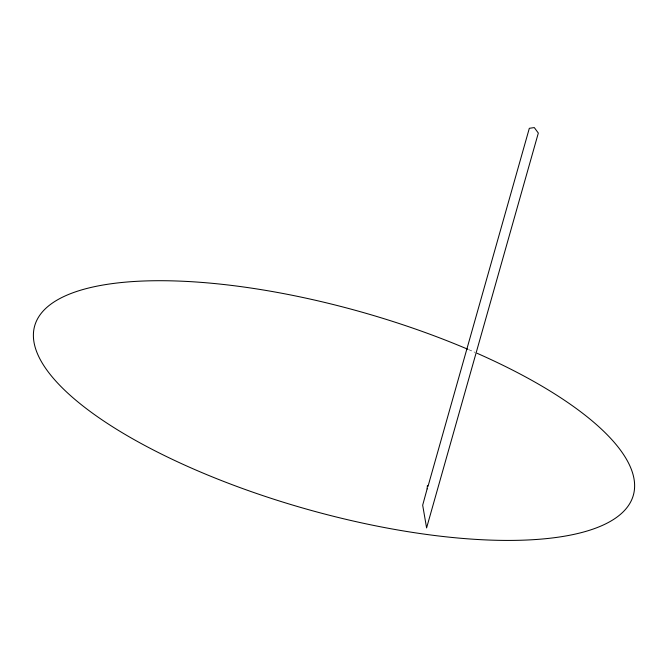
<?xml version="1.0" encoding="UTF-8"?>
<svg xmlns="http://www.w3.org/2000/svg" width="668" height="668" viewBox="0 0 668 668"><rect width="100%" height="100%" fill="white"/><g stroke="black" fill="none" stroke-linecap="round" stroke-linejoin="round"><path stroke-width="0.5" stroke-dasharray="3.34 2.5" d="M468.677 349.623A311.071 102.296 15.8 0 1 475.207 352.445"/><path stroke-width="1" d="M477.052 353.255A311.071 102.296 15.8 0 1 494.412 540.228A311.071 102.296 15.8 0 1 33.784 340.839A311.071 102.296 15.8 0 1 467.742 349.222M427.136 488.884L422.677 505.192L426.593 527.92L538.325 133.066L534.283 127.571L529.323 128.306L428.013 486.346L427.403 485.527L427.136 488.884"/></g></svg>
